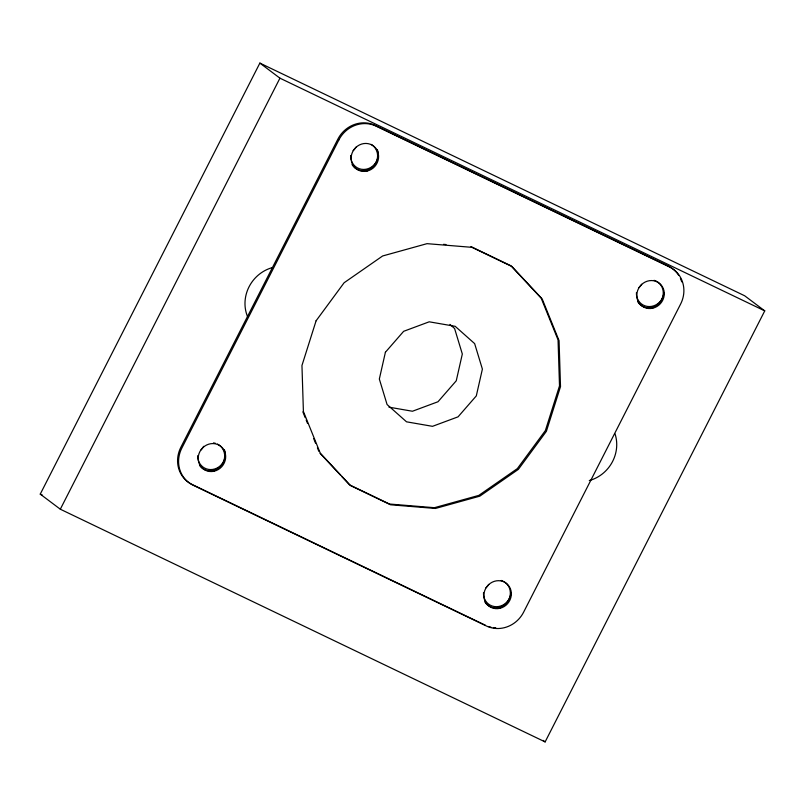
<?xml version="1.0" encoding="UTF-8"?>
<svg xmlns="http://www.w3.org/2000/svg" width="805" height="805" viewBox="0 0 805 805"><rect width="100%" height="100%" fill="white"/><g stroke="black" fill="none" stroke-linecap="round" stroke-linejoin="round"><path stroke-width="1.21" d="M40.25 494.129L259.874 63.092L744.685 295.787L764.75 310.871L545.126 741.908L60.315 509.213L40.25 494.129L42.494 495.206M60.315 509.213L279.939 78.176L259.874 63.092M443.505 244.338L446 244.539M388.946 407.159L412.442 411.244L438 401.745L456.254 380.795L462.322 354.009L454.594 328.531L449.955 324.415M279.939 78.176L764.75 310.871M470.945 246.582L510.923 265.771L541.181 298.172L558.056 339.891L559.505 385.877L545.377 430.574L517.353 468.611L478.814 495.397L434.418 507.703L389.519 504.031L349.541 484.841L341.974 476.741M485.405 625.244L192.093 484.459A28.648 26.827 -53.1 0 1 180.823 447.359L337.838 139.205A28.648 26.827 -53.1 0 1 375.06 125.369L668.371 266.153A28.648 26.827 -53.1 0 1 678.746 275.38M543.123 740.399L545.126 741.908M320.128 453.346L340.294 474.94M302.871 411.888L305.216 417.674M306.162 419.999L307.56 423.47M313.658 438.534L315.53 443.173M317.412 447.811L318.81 451.283M641.676 284.256A14.319 13.413 -53.1 0 1 638.818 287.717M615.06 433.935A35.802 33.528 -53.1 0 1 589.29 480.555M488.756 584.39A14.319 13.413 -53.1 0 1 485.888 587.851M247.497 316.506A35.802 33.528 -53.1 0 1 272.422 267.582M356.001 147.144A14.319 13.413 -53.1 0 1 353.143 150.595M203.615 446.312A14.319 13.413 -53.1 0 1 201.008 449.965M377.344 149.68A14.319 13.413 -53.1 0 1 378.179 153.353M378.189 155.617A14.319 13.413 -53.1 0 1 366.154 169.211A14.319 13.413 -53.1 0 1 351.423 160.658M351.141 159.662A14.319 13.413 -53.1 0 1 350.769 155.446M371.236 144.417A14.319 13.413 -53.1 0 1 373.44 166.082A14.319 13.413 -53.1 0 1 352.057 164.612M224.414 449.814A14.319 13.413 -53.1 0 1 225.259 453.487M225.269 455.751A14.319 13.413 -53.1 0 1 210.608 469.577A14.319 13.413 -53.1 0 1 197.839 455.58M217.42 444.078A14.319 13.413 -53.1 0 1 221.284 465.34A14.319 13.413 -53.1 0 1 199.791 465.723M213.476 442.921A14.319 13.413 -53.1 0 1 215.509 443.354M510.944 592.872A14.319 13.413 -53.1 0 1 496.293 606.698A14.319 13.413 -53.1 0 1 483.513 592.701M503.99 581.673A14.319 13.413 -53.1 0 1 506.194 603.337A14.319 13.413 -53.1 0 1 484.811 601.868M501.193 580.465A14.319 13.413 -53.1 0 1 503.095 581.2M663.873 292.738A14.319 13.413 -53.1 0 1 649.212 306.564A14.319 13.413 -53.1 0 1 636.443 292.567M654.113 280.331A14.319 13.413 -53.1 0 1 660.17 301.966A14.319 13.413 -53.1 0 1 637.731 301.734M680.416 278.439A28.648 26.827 -53.1 0 1 681.704 281.841M495.729 627.759A28.648 26.827 -53.1 0 1 493.314 627.568M490.929 627.155A28.648 26.827 -53.1 0 1 488.615 626.521M385.404 352.258L379.336 379.044L387.074 404.523L406.525 421.82L432.506 426.328L458.065 416.839L476.308 395.889L482.386 369.093L474.648 343.624L455.187 326.317L429.216 321.809L403.657 331.308L385.404 352.258M316.093 320.793L301.956 365.49L303.404 411.476L320.279 453.185L350.537 485.596L390.526 504.785L435.435 508.458L479.83 496.152L518.36 469.365L546.374 431.329L560.511 386.631L559.062 340.646L542.188 298.937L511.93 266.525L471.941 247.336L427.032 243.663L382.637 255.97L344.107 282.756L316.093 320.793M338.845 139.959L181.829 448.113A28.638 26.827 -53.1 0 0 193.099 485.214L486.411 625.998A28.638 26.827 -53.1 0 0 523.622 612.162L680.638 304.008A28.638 26.827 -53.1 0 0 669.378 266.908L376.056 126.123A28.638 26.827 -53.1 0 0 338.845 139.959M367.1 171.073A14.319 13.413 -53.1 0 0 375.482 147.889A14.319 13.413 -53.1 0 0 351.996 153.332A14.319 13.413 -53.1 0 0 367.1 171.073M214.17 471.207A14.319 13.413 -53.1 0 0 222.562 448.023A14.319 13.413 -53.1 0 0 199.066 453.467A14.319 13.413 -53.1 0 0 214.17 471.207M499.845 608.328A14.319 13.413 -53.1 0 0 508.237 585.144A14.319 13.413 -53.1 0 0 484.741 590.588A14.319 13.413 -53.1 0 0 499.845 608.328M652.775 308.194A14.319 13.413 -53.1 0 0 661.167 285.01A14.319 13.413 -53.1 0 0 637.671 290.454A14.319 13.413 -53.1 0 0 652.775 308.194"/></g></svg>
